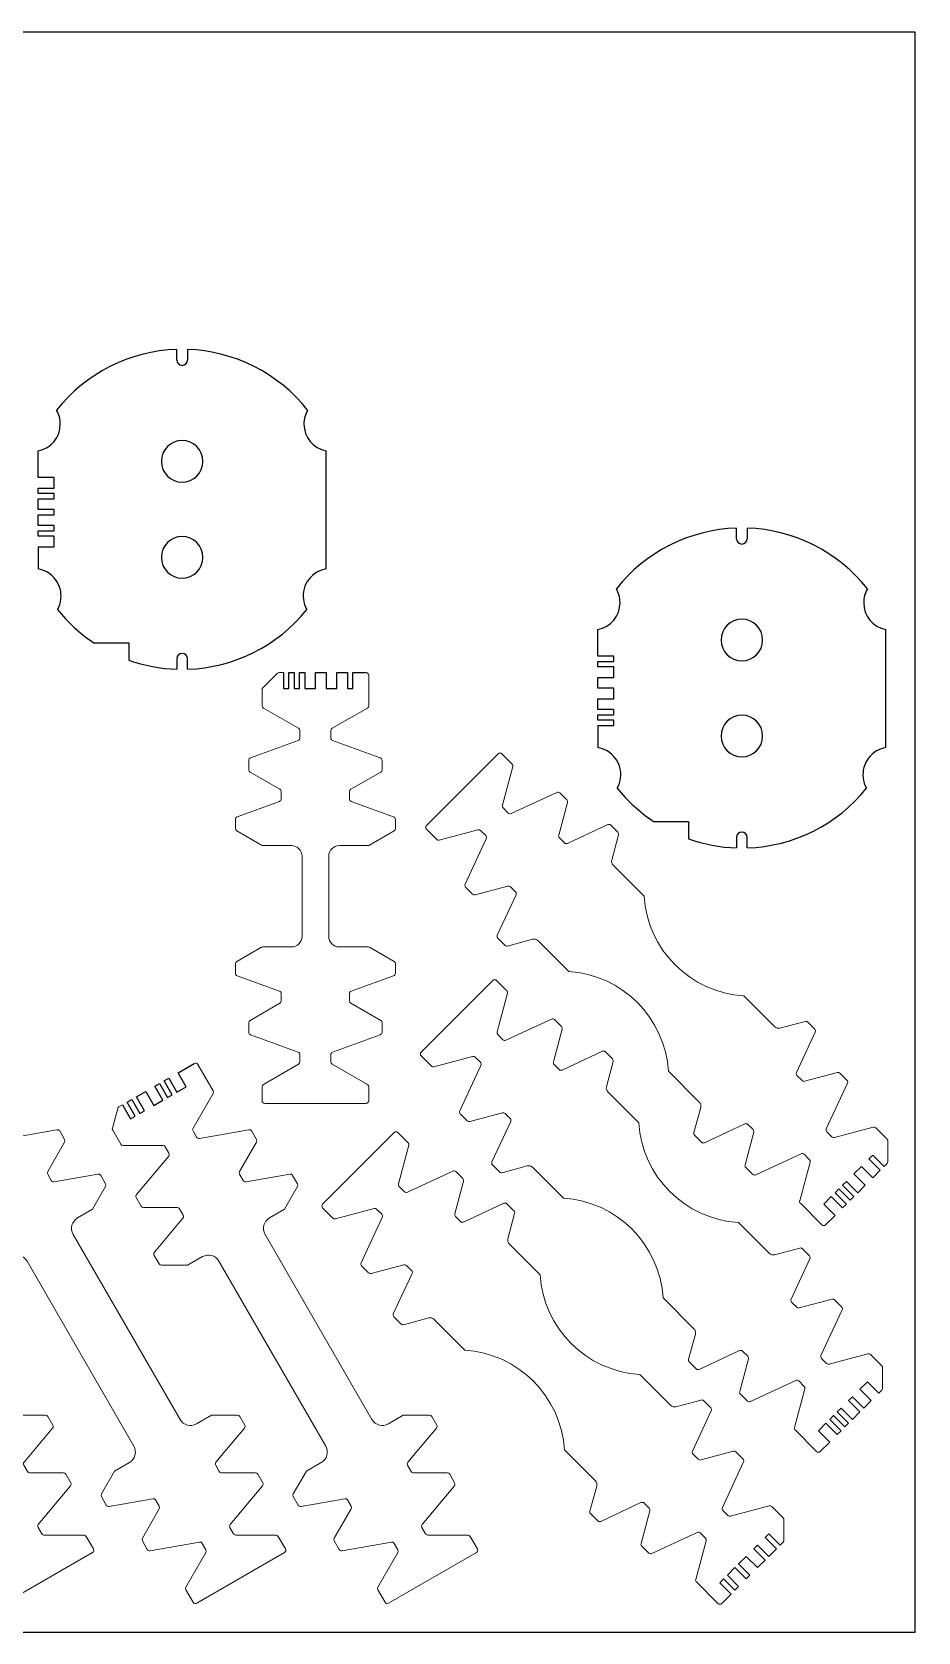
# Model space of a CAD drawing. Header units: millimetres. Extents: x 0 to 301, y 0 to 300.
# Drawn here: x 134.3 to 300.5, y 0 to 300 of the extents above; entities that cross this region are included whole.
import ezdxf

# ---------------------------------------------------------------- set-up
doc = ezdxf.new("R2010")
doc.units = ezdxf.units.MM
for name, color, linetype in [('Q3_NORMAL', 3, 'Continuous'), ('Q4_MEDIUM', 4, 'Continuous'), ('Q5_HIGH', 5, 'Continuous'), ('SHEET', 7, 'Continuous')]:
    doc.layers.add(name, color=color, linetype=linetype)

# ---------------------------------------------------------------- blocks, each defined once
blk = doc.blocks.new('CTLG_UTUT__030deg__i2')
at = {"layer": 'Q3_NORMAL', "color": 3, "lineweight": 13}
for p, q in [((-9.85, 50.09), (-7.15, 52.8)), ((-6.79, 52.94), (-6, 52.94))]:
    blk.add_line(p, q, dxfattribs=at)
at = {"layer": 'Q3_NORMAL', "color": 3}
blk.add_line((6, 52.94), (9.5, 52.94), dxfattribs=at)
at = {"layer": 'Q3_NORMAL', "color": 3, "linetype": 'Continuous', "lineweight": 13}
for p, q in [((10, 52.44), (10, 46.73)), ((-10, 49.74), (-10, 46.73)), ((-3, 42.11), (-3, 40.75)), ((3, 42.11), (3, 40.75)), ((-3.33, 40.28), (-12.17, 37.06)), ((3.33, 40.28), (12.17, 37.06)), ((-12.5, 36.59), (-12.5, 34.73)), ((12.5, 36.59), (12.5, 34.73)), ((-6.5, 30.69), (-6.5, 29.33)), ((6.5, 30.69), (6.5, 29.33)), ((-6.83, 28.86), (-14.67, 26.01)), ((6.83, 28.86), (14.67, 26.01)), ((-15, 25.54), (-15, 23.68)), ((15, 25.54), (15, 23.68)), ((-15, -28.54), (-15, -26.68)), ((15, -28.54), (15, -26.68)), ((-6.83, -31.86), (-14.67, -29.01)), ((6.83, -31.86), (14.67, -29.01)), ((-6.5, -33.69), (-6.5, -32.33)), ((6.5, -33.69), (6.5, -32.33)), ((-12.5, -39.59), (-12.5, -37.73)), ((12.5, -39.59), (12.5, -37.73)), ((-3.33, -43.28), (-12.17, -40.06)), ((3.33, -43.28), (12.17, -40.06)), ((-3, -45.11), (-3, -43.75)), ((3, -45.11), (3, -43.75)), ((-10, -52.44), (-10, -49.73)), ((10, -52.44), (10, -49.73)), ((9.5, -52.94), (-9.5, -52.94))]:
    blk.add_line(p, q, dxfattribs=at)
at = {"layer": 'Q3_NORMAL', "color": 3, "lineweight": 13}
for centre, start, end in [((-6.79, 52.44), 90, 135), ((9.5, 52.44), 0, 90), ((-9.5, 49.74), 135, 180)]:
    blk.add_arc(centre, 0.5, start, end, dxfattribs=at)
at = {"layer": 'Q3_NORMAL', "color": 3, "linetype": 'Continuous', "lineweight": 13}
for centre, start, end in [((-9.5, 46.73), 180, -120), ((9.5, 46.73), -60, 0), ((-3.5, 42.11), 0, 60), ((3.5, 42.11), 120, 180), ((-3.5, 40.75), -70, 0), ((3.5, 40.75), 180, -110), ((-12, 36.59), 110, 180), ((12, 36.59), 0, 70), ((-12, 34.73), 180, -120), ((12, 34.73), -60, 0), ((-7, 30.69), 0, 60), ((7, 30.69), 120, 180), ((-7, 29.33), -70, 0), ((7, 29.33), 180, -110), ((-14.5, 25.54), 110, 180), ((14.5, 25.54), 0, 70), ((-14.5, 23.68), 180, -120), ((14.5, 23.68), -60, 0), ((-14.5, -26.68), 120, 180), ((14.5, -26.68), 0, 60), ((-14.5, -28.54), 180, -110), ((14.5, -28.54), -70, 0), ((-7, -32.33), 0, 70), ((7, -32.33), 110, 180), ((-7, -33.69), -60, 0), ((7, -33.69), 180, -120), ((-12, -37.73), 120, 180), ((12, -37.73), 0, 60), ((-12, -39.59), 180, -110), ((12, -39.59), -70, 0), ((-3.5, -43.75), 0, 70), ((3.5, -43.75), 110, 180), ((-3.5, -45.11), -60, 0), ((3.5, -45.11), 180, -120), ((-9.5, -49.73), 120, 180), ((9.5, -49.73), 0, 60), ((-9.5, -52.44), 180, -90), ((9.5, -52.44), -90, 0)]:
    blk.add_arc(centre, 0.5, start, end, dxfattribs=at)
at = {"layer": 'Q4_MEDIUM', "color": 4, "linetype": 'Continuous', "lineweight": 13}
for p, q in [((-9.75, 46.3), (-3.25, 42.55)), ((9.75, 46.3), (3.25, 42.55)), ((-12.25, 34.3), (-6.75, 31.13)), ((12.25, 34.3), (6.75, 31.13)), ((-14.75, 23.24), (-10.5, 20.79)), ((14.75, 23.24), (10.5, 20.79)), ((-10.5, 20.79), (-7.25, 20.79)), ((10.5, 20.79), (7.25, 20.79)), ((-14.75, -26.24), (-10.5, -23.79)), ((-10.5, -23.79), (-7.26, -23.79)), ((10.5, -23.79), (7.26, -23.79)), ((14.75, -26.24), (10.5, -23.79)), ((-12.25, -37.3), (-6.75, -34.12)), ((12.25, -37.3), (6.75, -34.12)), ((-9.75, -49.3), (-3.25, -45.55)), ((9.75, -49.3), (3.25, -45.55))]:
    blk.add_line(p, q, dxfattribs=at)
at = {"layer": 'Q5_HIGH', "color": 5}
for p, q in [((-6, 52.94), (-6, 49.94)), ((-5, 49.94), (-5, 52.94)), ((-5, 52.94), (-4, 52.94)), ((-4, 52.94), (-4, 49.94)), ((-2, 49.94), (-2, 52.94)), ((-2, 52.94), (0, 52.94)), ((0, 52.94), (0, 49.94)), ((1, 49.94), (1, 52.94)), ((1, 52.94), (2, 52.94)), ((2, 52.94), (2, 49.94)), ((3, 49.94), (3, 52.94)), ((3, 52.94), (4, 52.94)), ((4, 52.94), (4, 49.94)), ((6, 49.94), (6, 52.94)), ((-6, 49.94), (-5, 49.94)), ((-4, 49.94), (-2, 49.94)), ((0, 49.94), (1, 49.94)), ((2, 49.94), (3, 49.94)), ((4, 49.94), (6, 49.94))]:
    blk.add_line(p, q, dxfattribs=at)
at = {"layer": 'Q5_HIGH', "color": 5, "linetype": 'Continuous', "lineweight": 13}
for p, q in [((-5, 18.54), (-5.01, -21.54)), ((5, 18.54), (5.01, -21.54))]:
    blk.add_line(p, q, dxfattribs=at)
for centre, start, end in [((-7.25, 18.54), -0.0135, 90), ((7.25, 18.54), 90, -179.9865), ((-7.26, -21.54), -90, -0.0135), ((7.26, -21.54), -179.9865, -90)]:
    blk.add_arc(centre, 2.25, start, end, dxfattribs=at)
blk = doc.blocks.new('CTLG_UTUT__030deg__i3')
at = {"layer": 'Q3_NORMAL', "color": 3, "lineweight": 13}
for p, q in [((-9.85, 50.09), (-7.15, 52.8)), ((-6.79, 52.94), (-6, 52.94))]:
    blk.add_line(p, q, dxfattribs=at)
at = {"layer": 'Q3_NORMAL', "color": 3}
blk.add_line((6, 52.94), (9.5, 52.94), dxfattribs=at)
at = {"layer": 'Q3_NORMAL', "color": 3, "linetype": 'Continuous', "lineweight": 13}
for p, q in [((10, 52.44), (10, 46.73)), ((-10, 49.74), (-10, 46.73)), ((-3, 42.11), (-3, 40.75)), ((3, 42.11), (3, 40.75)), ((-3.33, 40.28), (-12.17, 37.06)), ((3.33, 40.28), (12.17, 37.06)), ((-12.5, 36.59), (-12.5, 34.73)), ((12.5, 36.59), (12.5, 34.73)), ((-6.5, 30.69), (-6.5, 29.33)), ((6.5, 30.69), (6.5, 29.33)), ((-6.83, 28.86), (-14.67, 26.01)), ((6.83, 28.86), (14.67, 26.01)), ((-15, 25.54), (-15, 23.68)), ((15, 25.54), (15, 23.68)), ((-15, -28.54), (-15, -26.68)), ((15, -28.54), (15, -26.68)), ((-6.83, -31.86), (-14.67, -29.01)), ((6.83, -31.86), (14.67, -29.01)), ((-6.5, -33.69), (-6.5, -32.33)), ((6.5, -33.69), (6.5, -32.33)), ((-12.5, -39.59), (-12.5, -37.73)), ((12.5, -39.59), (12.5, -37.73)), ((-3.33, -43.28), (-12.17, -40.06)), ((3.33, -43.28), (12.17, -40.06)), ((-3, -45.11), (-3, -43.75)), ((3, -45.11), (3, -43.75)), ((-10, -52.44), (-10, -49.73)), ((10, -52.44), (10, -49.73)), ((9.5, -52.94), (-9.5, -52.94))]:
    blk.add_line(p, q, dxfattribs=at)
at = {"layer": 'Q3_NORMAL', "color": 3, "lineweight": 13}
for centre, start, end in [((-6.79, 52.44), 90, 135), ((9.5, 52.44), 0, 90), ((-9.5, 49.74), 135, 180)]:
    blk.add_arc(centre, 0.5, start, end, dxfattribs=at)
at = {"layer": 'Q3_NORMAL', "color": 3, "linetype": 'Continuous', "lineweight": 13}
for centre, start, end in [((-9.5, 46.73), 180, -120), ((9.5, 46.73), -60, 0), ((-3.5, 42.11), 0, 60), ((3.5, 42.11), 120, 180), ((-3.5, 40.75), -70, 0), ((3.5, 40.75), 180, -110), ((-12, 36.59), 110, 180), ((12, 36.59), 0, 70), ((-12, 34.73), 180, -120), ((12, 34.73), -60, 0), ((-7, 30.69), 0, 60), ((7, 30.69), 120, 180), ((-7, 29.33), -70, 0), ((7, 29.33), 180, -110), ((-14.5, 25.54), 110, 180), ((14.5, 25.54), 0, 70), ((-14.5, 23.68), 180, -120), ((14.5, 23.68), -60, 0), ((-14.5, -26.68), 120, 180), ((14.5, -26.68), 0, 60), ((-14.5, -28.54), 180, -110), ((14.5, -28.54), -70, 0), ((-7, -32.33), 0, 70), ((7, -32.33), 110, 180), ((-7, -33.69), -60, 0), ((7, -33.69), 180, -120), ((-12, -37.73), 120, 180), ((12, -37.73), 0, 60), ((-12, -39.59), 180, -110), ((12, -39.59), -70, 0), ((-3.5, -43.75), 0, 70), ((3.5, -43.75), 110, 180), ((-3.5, -45.11), -60, 0), ((3.5, -45.11), 180, -120), ((-9.5, -49.73), 120, 180), ((9.5, -49.73), 0, 60), ((-9.5, -52.44), 180, -90), ((9.5, -52.44), -90, 0)]:
    blk.add_arc(centre, 0.5, start, end, dxfattribs=at)
at = {"layer": 'Q4_MEDIUM', "color": 4, "linetype": 'Continuous', "lineweight": 13}
for p, q in [((-9.75, 46.3), (-3.25, 42.55)), ((9.75, 46.3), (3.25, 42.55)), ((-12.25, 34.3), (-6.75, 31.13)), ((12.25, 34.3), (6.75, 31.13)), ((-14.75, 23.24), (-10.5, 20.79)), ((14.75, 23.24), (10.5, 20.79)), ((-10.5, 20.79), (-7.25, 20.79)), ((10.5, 20.79), (7.25, 20.79)), ((-14.75, -26.24), (-10.5, -23.79)), ((-10.5, -23.79), (-7.26, -23.79)), ((10.5, -23.79), (7.26, -23.79)), ((14.75, -26.24), (10.5, -23.79)), ((-12.25, -37.3), (-6.75, -34.12)), ((12.25, -37.3), (6.75, -34.12)), ((-9.75, -49.3), (-3.25, -45.55)), ((9.75, -49.3), (3.25, -45.55))]:
    blk.add_line(p, q, dxfattribs=at)
at = {"layer": 'Q5_HIGH', "color": 5}
for p, q in [((-6, 52.94), (-6, 49.94)), ((-4, 49.94), (-4, 52.94)), ((-4, 52.94), (-3, 52.94)), ((-3, 52.94), (-3, 49.94)), ((-1, 49.94), (-1, 52.94)), ((-1, 52.94), (1, 52.94)), ((1, 52.94), (1, 49.94)), ((2, 49.94), (2, 52.94)), ((2, 52.94), (3, 52.94)), ((3, 52.94), (3, 49.94)), ((4, 49.94), (4, 52.94)), ((4, 52.94), (5, 52.94)), ((5, 52.94), (5, 49.94)), ((6, 49.94), (6, 52.94)), ((-6, 49.94), (-4, 49.94)), ((-3, 49.94), (-1, 49.94)), ((1, 49.94), (2, 49.94)), ((3, 49.94), (4, 49.94)), ((5, 49.94), (6, 49.94))]:
    blk.add_line(p, q, dxfattribs=at)
at = {"layer": 'Q5_HIGH', "color": 5, "linetype": 'Continuous', "lineweight": 13}
for p, q in [((-5, 18.54), (-5.01, -21.54)), ((5, 18.54), (5.01, -21.54))]:
    blk.add_line(p, q, dxfattribs=at)
for centre, start, end in [((-7.25, 18.54), -0.0135, 90), ((7.25, 18.54), 90, -179.9865), ((-7.26, -21.54), -90, -0.0135), ((7.26, -21.54), -179.9865, -90)]:
    blk.add_arc(centre, 2.25, start, end, dxfattribs=at)
blk = doc.blocks.new('CTLG_UTUT__030deg__i4')
at = {"layer": 'Q3_NORMAL', "color": 3, "lineweight": 13}
for p, q in [((-9.85, 50.09), (-7.15, 52.8)), ((-6.79, 52.94), (-6, 52.94))]:
    blk.add_line(p, q, dxfattribs=at)
at = {"layer": 'Q3_NORMAL', "color": 3}
blk.add_line((6, 52.94), (9.5, 52.94), dxfattribs=at)
at = {"layer": 'Q3_NORMAL', "color": 3, "linetype": 'Continuous', "lineweight": 13}
for p, q in [((10, 52.44), (10, 46.73)), ((-10, 49.74), (-10, 46.73)), ((-3, 42.11), (-3, 40.75)), ((3, 42.11), (3, 40.75)), ((-3.33, 40.28), (-12.17, 37.06)), ((3.33, 40.28), (12.17, 37.06)), ((-12.5, 36.59), (-12.5, 34.73)), ((12.5, 36.59), (12.5, 34.73)), ((-6.5, 30.69), (-6.5, 29.33)), ((6.5, 30.69), (6.5, 29.33)), ((-6.83, 28.86), (-14.67, 26.01)), ((6.83, 28.86), (14.67, 26.01)), ((-15, 25.54), (-15, 23.68)), ((15, 25.54), (15, 23.68)), ((-15, -28.54), (-15, -26.68)), ((15, -28.54), (15, -26.68)), ((-6.83, -31.86), (-14.67, -29.01)), ((6.83, -31.86), (14.67, -29.01)), ((-6.5, -33.69), (-6.5, -32.33)), ((6.5, -33.69), (6.5, -32.33)), ((-12.5, -39.59), (-12.5, -37.73)), ((12.5, -39.59), (12.5, -37.73)), ((-3.33, -43.28), (-12.17, -40.06)), ((3.33, -43.28), (12.17, -40.06)), ((-3, -45.11), (-3, -43.75)), ((3, -45.11), (3, -43.75)), ((-10, -52.44), (-10, -49.73)), ((10, -52.44), (10, -49.73)), ((9.5, -52.94), (-9.5, -52.94))]:
    blk.add_line(p, q, dxfattribs=at)
at = {"layer": 'Q3_NORMAL', "color": 3, "lineweight": 13}
for centre, start, end in [((-6.79, 52.44), 90, 135), ((9.5, 52.44), 0, 90), ((-9.5, 49.74), 135, 180)]:
    blk.add_arc(centre, 0.5, start, end, dxfattribs=at)
at = {"layer": 'Q3_NORMAL', "color": 3, "linetype": 'Continuous', "lineweight": 13}
for centre, start, end in [((-9.5, 46.73), 180, -120), ((9.5, 46.73), -60, 0), ((-3.5, 42.11), 0, 60), ((3.5, 42.11), 120, 180), ((-3.5, 40.75), -70, 0), ((3.5, 40.75), 180, -110), ((-12, 36.59), 110, 180), ((12, 36.59), 0, 70), ((-12, 34.73), 180, -120), ((12, 34.73), -60, 0), ((-7, 30.69), 0, 60), ((7, 30.69), 120, 180), ((-7, 29.33), -70, 0), ((7, 29.33), 180, -110), ((-14.5, 25.54), 110, 180), ((14.5, 25.54), 0, 70), ((-14.5, 23.68), 180, -120), ((14.5, 23.68), -60, 0), ((-14.5, -26.68), 120, 180), ((14.5, -26.68), 0, 60), ((-14.5, -28.54), 180, -110), ((14.5, -28.54), -70, 0), ((-7, -32.33), 0, 70), ((7, -32.33), 110, 180), ((-7, -33.69), -60, 0), ((7, -33.69), 180, -120), ((-12, -37.73), 120, 180), ((12, -37.73), 0, 60), ((-12, -39.59), 180, -110), ((12, -39.59), -70, 0), ((-3.5, -43.75), 0, 70), ((3.5, -43.75), 110, 180), ((-3.5, -45.11), -60, 0), ((3.5, -45.11), 180, -120), ((-9.5, -49.73), 120, 180), ((9.5, -49.73), 0, 60), ((-9.5, -52.44), 180, -90), ((9.5, -52.44), -90, 0)]:
    blk.add_arc(centre, 0.5, start, end, dxfattribs=at)
at = {"layer": 'Q4_MEDIUM', "color": 4, "linetype": 'Continuous', "lineweight": 13}
for p, q in [((-9.75, 46.3), (-3.25, 42.55)), ((9.75, 46.3), (3.25, 42.55)), ((-12.25, 34.3), (-6.75, 31.13)), ((12.25, 34.3), (6.75, 31.13)), ((-14.75, 23.24), (-10.5, 20.79)), ((14.75, 23.24), (10.5, 20.79)), ((-10.5, 20.79), (-7.25, 20.79)), ((10.5, 20.79), (7.25, 20.79)), ((-14.75, -26.24), (-10.5, -23.79)), ((-10.5, -23.79), (-7.26, -23.79)), ((10.5, -23.79), (7.26, -23.79)), ((14.75, -26.24), (10.5, -23.79)), ((-12.25, -37.3), (-6.75, -34.12)), ((12.25, -37.3), (6.75, -34.12)), ((-9.75, -49.3), (-3.25, -45.55)), ((9.75, -49.3), (3.25, -45.55))]:
    blk.add_line(p, q, dxfattribs=at)
at = {"layer": 'Q5_HIGH', "color": 5}
for p, q in [((-6, 52.94), (-6, 49.94)), ((-5, 49.94), (-5, 52.94)), ((-5, 52.94), (-4, 52.94)), ((-4, 52.94), (-4, 49.94)), ((-3, 49.94), (-3, 52.94)), ((-3, 52.94), (-1, 52.94)), ((-1, 52.94), (-1, 49.94)), ((1, 49.94), (1, 52.94)), ((1, 52.94), (2, 52.94)), ((2, 52.94), (2, 49.94)), ((3, 49.94), (3, 52.94)), ((3, 52.94), (4, 52.94)), ((4, 52.94), (4, 49.94)), ((6, 49.94), (6, 52.94)), ((-6, 49.94), (-5, 49.94)), ((-4, 49.94), (-3, 49.94)), ((-1, 49.94), (1, 49.94)), ((2, 49.94), (3, 49.94)), ((4, 49.94), (6, 49.94))]:
    blk.add_line(p, q, dxfattribs=at)
at = {"layer": 'Q5_HIGH', "color": 5, "linetype": 'Continuous', "lineweight": 13}
for p, q in [((-5, 18.54), (-5.01, -21.54)), ((5, 18.54), (5.01, -21.54))]:
    blk.add_line(p, q, dxfattribs=at)
for centre, start, end in [((-7.25, 18.54), -0.0135, 90), ((7.25, 18.54), 90, -179.9865), ((-7.26, -21.54), -90, -0.0135), ((7.26, -21.54), -179.9865, -90)]:
    blk.add_arc(centre, 2.25, start, end, dxfattribs=at)
blk = doc.blocks.new('CTLG_NT20__045deg__i0')
at = {"layer": 'Q3_NORMAL', "color": 3, "lineweight": 13}
for p, q in [((-9.85, 50.09), (-7.15, 52.8)), ((-6.79, 52.94), (-6, 52.94))]:
    blk.add_line(p, q, dxfattribs=at)
at = {"layer": 'Q3_NORMAL', "color": 3}
blk.add_line((7, 52.94), (9.5, 52.94), dxfattribs=at)
at = {"layer": 'Q3_NORMAL', "color": 3, "linetype": 'Continuous', "lineweight": 13}
for p, q in [((10, 52.44), (10, 46.73)), ((-10, 49.74), (-10, 46.73)), ((-3, 42.11), (-3, 40.75)), ((3, 42.11), (3, 40.75)), ((-3.33, 40.28), (-12.17, 37.06)), ((3.33, 40.28), (12.17, 37.06)), ((-12.5, 36.59), (-12.5, 34.73)), ((12.5, 36.59), (12.5, 34.73)), ((-6.5, 30.69), (-6.5, 29.33)), ((6.5, 30.69), (6.5, 29.33)), ((-6.83, 28.86), (-14.67, 26.01)), ((6.83, 28.86), (14.67, 26.01)), ((-15, 25.54), (-15, 23.68)), ((15, 25.54), (15, 23.68)), ((-15, -28.54), (-15, -26.68)), ((15, -28.54), (15, -26.68)), ((-6.83, -31.86), (-14.67, -29.01)), ((6.83, -31.86), (14.67, -29.01)), ((-6.5, -33.69), (-6.5, -32.33)), ((6.5, -33.69), (6.5, -32.33)), ((-12.5, -39.59), (-12.5, -37.73)), ((12.5, -39.59), (12.5, -37.73)), ((-3.33, -43.28), (-12.17, -40.06)), ((3.33, -43.28), (12.17, -40.06)), ((-3, -45.11), (-3, -43.75)), ((3, -45.11), (3, -43.75)), ((-10, -52.44), (-10, -49.73)), ((10, -52.44), (10, -49.73)), ((9.5, -52.94), (-9.5, -52.94))]:
    blk.add_line(p, q, dxfattribs=at)
at = {"layer": 'Q3_NORMAL', "color": 3, "lineweight": 13}
for centre, start, end in [((-6.79, 52.44), 90, 135), ((9.5, 52.44), 0, 90), ((-9.5, 49.74), 135, 180)]:
    blk.add_arc(centre, 0.5, start, end, dxfattribs=at)
at = {"layer": 'Q3_NORMAL', "color": 3, "linetype": 'Continuous', "lineweight": 13}
for centre, start, end in [((-9.5, 46.73), 180, -120), ((9.5, 46.73), -60, 0), ((-3.5, 42.11), 0, 60), ((3.5, 42.11), 120, 180), ((-3.5, 40.75), -70, 0), ((3.5, 40.75), 180, -110), ((-12, 36.59), 110, 180), ((12, 36.59), 0, 70), ((-12, 34.73), 180, -120), ((12, 34.73), -60, 0), ((-7, 30.69), 0, 60), ((7, 30.69), 120, 180), ((-7, 29.33), -70, 0), ((7, 29.33), 180, -110), ((-14.5, 25.54), 110, 180), ((14.5, 25.54), 0, 70), ((-14.5, 23.68), 180, -120), ((14.5, 23.68), -60, 0), ((-14.5, -26.68), 120, 180), ((14.5, -26.68), 0, 60), ((-14.5, -28.54), 180, -110), ((14.5, -28.54), -70, 0), ((-7, -32.33), 0, 70), ((7, -32.33), 110, 180), ((-7, -33.69), -60, 0), ((7, -33.69), 180, -120), ((-12, -37.73), 120, 180), ((12, -37.73), 0, 60), ((-12, -39.59), 180, -110), ((12, -39.59), -70, 0), ((-3.5, -43.75), 0, 70), ((3.5, -43.75), 110, 180), ((-3.5, -45.11), -60, 0), ((3.5, -45.11), 180, -120), ((-9.5, -49.73), 120, 180), ((9.5, -49.73), 0, 60), ((-9.5, -52.44), 180, -90), ((9.5, -52.44), -90, 0)]:
    blk.add_arc(centre, 0.5, start, end, dxfattribs=at)
at = {"layer": 'Q4_MEDIUM', "color": 4, "linetype": 'Continuous', "lineweight": 13}
for p, q in [((-9.75, 46.3), (-3.25, 42.55)), ((9.75, 46.3), (3.25, 42.55)), ((-12.25, 34.3), (-6.75, 31.12)), ((12.25, 34.3), (6.75, 31.12)), ((-14.75, 23.24), (-10.5, 20.79)), ((14.75, 23.24), (10.5, 20.79)), ((-10, 19.92), (-10, 11.73)), ((10, 19.92), (10, 11.73)), ((-10, -22.92), (-10, -14.73)), ((10, -22.92), (10, -14.73)), ((-14.75, -26.24), (-10.5, -23.79)), ((14.75, -26.24), (10.5, -23.79)), ((-12.25, -37.3), (-6.75, -34.12)), ((12.25, -37.3), (6.75, -34.12)), ((-9.75, -49.3), (-3.25, -45.55)), ((9.75, -49.3), (3.25, -45.55))]:
    blk.add_line(p, q, dxfattribs=at)
for centre, start, end in [((-11, 19.92), 0, 60), ((11, 19.92), 120, 180), ((-11, -22.92), -60, 0), ((11, -22.92), 180, -120)]:
    blk.add_arc(centre, 1, start, end, dxfattribs=at)
at = {"layer": 'Q5_HIGH', "color": 5}
for p, q in [((-6, 52.94), (-6, 49.94)), ((-5, 49.94), (-5, 52.94)), ((-5, 52.94), (-3, 52.94)), ((-3, 52.94), (-3, 49.94)), ((-2, 49.94), (-2, 52.94)), ((-2, 52.94), (0, 52.94)), ((0, 52.94), (0, 49.94)), ((2, 49.94), (2, 52.94)), ((2, 52.94), (3, 52.94)), ((3, 52.94), (3, 49.94)), ((5, 49.94), (5, 52.94)), ((5, 52.94), (6, 52.94)), ((6, 52.94), (6, 49.94)), ((7, 49.94), (7, 52.94)), ((-6, 49.94), (-5, 49.94)), ((-3, 49.94), (-2, 49.94)), ((0, 49.94), (2, 49.94)), ((3, 49.94), (5, 49.94)), ((6, 49.94), (7, 49.94))]:
    blk.add_line(p, q, dxfattribs=at)
at = {"layer": 'Q5_HIGH', "color": 5, "linetype": 'Continuous', "lineweight": 13}
for centre, start, end in [((-25, -1.5), -41.4096, 41.4096), ((25, -1.5), 138.5904, -138.5904)]:
    blk.add_arc(centre, 20, start, end, dxfattribs=at)
blk = doc.blocks.new('CTLG_NT20__045deg__i1')
at = {"layer": 'Q3_NORMAL', "color": 3, "lineweight": 13}
for p, q in [((-9.85, 50.09), (-7.15, 52.8)), ((-6.79, 52.94), (-6, 52.94))]:
    blk.add_line(p, q, dxfattribs=at)
at = {"layer": 'Q3_NORMAL', "color": 3}
blk.add_line((7, 52.94), (9.5, 52.94), dxfattribs=at)
at = {"layer": 'Q3_NORMAL', "color": 3, "linetype": 'Continuous', "lineweight": 13}
for p, q in [((10, 52.44), (10, 46.73)), ((-10, 49.74), (-10, 46.73)), ((-3, 42.11), (-3, 40.75)), ((3, 42.11), (3, 40.75)), ((-3.33, 40.28), (-12.17, 37.06)), ((3.33, 40.28), (12.17, 37.06)), ((-12.5, 36.59), (-12.5, 34.73)), ((12.5, 36.59), (12.5, 34.73)), ((-6.5, 30.69), (-6.5, 29.33)), ((6.5, 30.69), (6.5, 29.33)), ((-6.83, 28.86), (-14.67, 26.01)), ((6.83, 28.86), (14.67, 26.01)), ((-15, 25.54), (-15, 23.68)), ((15, 25.54), (15, 23.68)), ((-15, -28.54), (-15, -26.68)), ((15, -28.54), (15, -26.68)), ((-6.83, -31.86), (-14.67, -29.01)), ((6.83, -31.86), (14.67, -29.01)), ((-6.5, -33.69), (-6.5, -32.33)), ((6.5, -33.69), (6.5, -32.33)), ((-12.5, -39.59), (-12.5, -37.73)), ((12.5, -39.59), (12.5, -37.73)), ((-3.33, -43.28), (-12.17, -40.06)), ((3.33, -43.28), (12.17, -40.06)), ((-3, -45.11), (-3, -43.75)), ((3, -45.11), (3, -43.75)), ((-10, -52.44), (-10, -49.73)), ((10, -52.44), (10, -49.73)), ((9.5, -52.94), (-9.5, -52.94))]:
    blk.add_line(p, q, dxfattribs=at)
at = {"layer": 'Q3_NORMAL', "color": 3, "lineweight": 13}
for centre, start, end in [((-6.79, 52.44), 90, 135), ((9.5, 52.44), 0, 90), ((-9.5, 49.74), 135, 180)]:
    blk.add_arc(centre, 0.5, start, end, dxfattribs=at)
at = {"layer": 'Q3_NORMAL', "color": 3, "linetype": 'Continuous', "lineweight": 13}
for centre, start, end in [((-9.5, 46.73), 180, -120), ((9.5, 46.73), -60, 0), ((-3.5, 42.11), 0, 60), ((3.5, 42.11), 120, 180), ((-3.5, 40.75), -70, 0), ((3.5, 40.75), 180, -110), ((-12, 36.59), 110, 180), ((12, 36.59), 0, 70), ((-12, 34.73), 180, -120), ((12, 34.73), -60, 0), ((-7, 30.69), 0, 60), ((7, 30.69), 120, 180), ((-7, 29.33), -70, 0), ((7, 29.33), 180, -110), ((-14.5, 25.54), 110, 180), ((14.5, 25.54), 0, 70), ((-14.5, 23.68), 180, -120), ((14.5, 23.68), -60, 0), ((-14.5, -26.68), 120, 180), ((14.5, -26.68), 0, 60), ((-14.5, -28.54), 180, -110), ((14.5, -28.54), -70, 0), ((-7, -32.33), 0, 70), ((7, -32.33), 110, 180), ((-7, -33.69), -60, 0), ((7, -33.69), 180, -120), ((-12, -37.73), 120, 180), ((12, -37.73), 0, 60), ((-12, -39.59), 180, -110), ((12, -39.59), -70, 0), ((-3.5, -43.75), 0, 70), ((3.5, -43.75), 110, 180), ((-3.5, -45.11), -60, 0), ((3.5, -45.11), 180, -120), ((-9.5, -49.73), 120, 180), ((9.5, -49.73), 0, 60), ((-9.5, -52.44), 180, -90), ((9.5, -52.44), -90, 0)]:
    blk.add_arc(centre, 0.5, start, end, dxfattribs=at)
at = {"layer": 'Q4_MEDIUM', "color": 4, "linetype": 'Continuous', "lineweight": 13}
for p, q in [((-9.75, 46.3), (-3.25, 42.55)), ((9.75, 46.3), (3.25, 42.55)), ((-12.25, 34.3), (-6.75, 31.12)), ((12.25, 34.3), (6.75, 31.12)), ((-14.75, 23.24), (-10.5, 20.79)), ((14.75, 23.24), (10.5, 20.79)), ((-10, 19.92), (-10, 11.73)), ((10, 19.92), (10, 11.73)), ((-10, -22.92), (-10, -14.73)), ((10, -22.92), (10, -14.73)), ((-14.75, -26.24), (-10.5, -23.79)), ((14.75, -26.24), (10.5, -23.79)), ((-12.25, -37.3), (-6.75, -34.12)), ((12.25, -37.3), (6.75, -34.12)), ((-9.75, -49.3), (-3.25, -45.55)), ((9.75, -49.3), (3.25, -45.55))]:
    blk.add_line(p, q, dxfattribs=at)
for centre, start, end in [((-11, 19.92), 0, 60), ((11, 19.92), 120, 180), ((-11, -22.92), -60, 0), ((11, -22.92), 180, -120)]:
    blk.add_arc(centre, 1, start, end, dxfattribs=at)
at = {"layer": 'Q5_HIGH', "color": 5}
for p, q in [((-6, 52.94), (-6, 49.94)), ((-4, 49.94), (-4, 52.94)), ((-4, 52.94), (-2, 52.94)), ((-2, 52.94), (-2, 49.94)), ((-1, 49.94), (-1, 52.94)), ((-1, 52.94), (1, 52.94)), ((1, 52.94), (1, 49.94)), ((2, 49.94), (2, 52.94)), ((2, 52.94), (3, 52.94)), ((3, 52.94), (3, 49.94)), ((4, 49.94), (4, 52.94)), ((4, 52.94), (5, 52.94)), ((5, 52.94), (5, 49.94)), ((7, 49.94), (7, 52.94)), ((-6, 49.94), (-4, 49.94)), ((-2, 49.94), (-1, 49.94)), ((1, 49.94), (2, 49.94)), ((3, 49.94), (4, 49.94)), ((5, 49.94), (7, 49.94))]:
    blk.add_line(p, q, dxfattribs=at)
at = {"layer": 'Q5_HIGH', "color": 5, "linetype": 'Continuous', "lineweight": 13}
for centre, start, end in [((-25, -1.5), -41.4096, 41.4096), ((25, -1.5), 138.5904, -138.5904)]:
    blk.add_arc(centre, 20, start, end, dxfattribs=at)
blk = doc.blocks.new('CTLG_NT20__045deg__i2')
at = {"layer": 'Q3_NORMAL', "color": 3, "lineweight": 13}
for p, q in [((-9.85, 50.09), (-7.15, 52.8)), ((-6.79, 52.94), (-6, 52.94))]:
    blk.add_line(p, q, dxfattribs=at)
at = {"layer": 'Q3_NORMAL', "color": 3}
blk.add_line((7, 52.94), (9.5, 52.94), dxfattribs=at)
at = {"layer": 'Q3_NORMAL', "color": 3, "linetype": 'Continuous', "lineweight": 13}
for p, q in [((10, 52.44), (10, 46.73)), ((-10, 49.74), (-10, 46.73)), ((-3, 42.11), (-3, 40.75)), ((3, 42.11), (3, 40.75)), ((-3.33, 40.28), (-12.17, 37.06)), ((3.33, 40.28), (12.17, 37.06)), ((-12.5, 36.59), (-12.5, 34.73)), ((12.5, 36.59), (12.5, 34.73)), ((-6.5, 30.69), (-6.5, 29.33)), ((6.5, 30.69), (6.5, 29.33)), ((-6.83, 28.86), (-14.67, 26.01)), ((6.83, 28.86), (14.67, 26.01)), ((-15, 25.54), (-15, 23.68)), ((15, 25.54), (15, 23.68)), ((-15, -28.54), (-15, -26.68)), ((15, -28.54), (15, -26.68)), ((-6.83, -31.86), (-14.67, -29.01)), ((6.83, -31.86), (14.67, -29.01)), ((-6.5, -33.69), (-6.5, -32.33)), ((6.5, -33.69), (6.5, -32.33)), ((-12.5, -39.59), (-12.5, -37.73)), ((12.5, -39.59), (12.5, -37.73)), ((-3.33, -43.28), (-12.17, -40.06)), ((3.33, -43.28), (12.17, -40.06)), ((-3, -45.11), (-3, -43.75)), ((3, -45.11), (3, -43.75)), ((-10, -52.44), (-10, -49.73)), ((10, -52.44), (10, -49.73)), ((9.5, -52.94), (-9.5, -52.94))]:
    blk.add_line(p, q, dxfattribs=at)
at = {"layer": 'Q3_NORMAL', "color": 3, "lineweight": 13}
for centre, start, end in [((-6.79, 52.44), 90, 135), ((9.5, 52.44), 0, 90), ((-9.5, 49.74), 135, 180)]:
    blk.add_arc(centre, 0.5, start, end, dxfattribs=at)
at = {"layer": 'Q3_NORMAL', "color": 3, "linetype": 'Continuous', "lineweight": 13}
for centre, start, end in [((-9.5, 46.73), 180, -120), ((9.5, 46.73), -60, 0), ((-3.5, 42.11), 0, 60), ((3.5, 42.11), 120, 180), ((-3.5, 40.75), -70, 0), ((3.5, 40.75), 180, -110), ((-12, 36.59), 110, 180), ((12, 36.59), 0, 70), ((-12, 34.73), 180, -120), ((12, 34.73), -60, 0), ((-7, 30.69), 0, 60), ((7, 30.69), 120, 180), ((-7, 29.33), -70, 0), ((7, 29.33), 180, -110), ((-14.5, 25.54), 110, 180), ((14.5, 25.54), 0, 70), ((-14.5, 23.68), 180, -120), ((14.5, 23.68), -60, 0), ((-14.5, -26.68), 120, 180), ((14.5, -26.68), 0, 60), ((-14.5, -28.54), 180, -110), ((14.5, -28.54), -70, 0), ((-7, -32.33), 0, 70), ((7, -32.33), 110, 180), ((-7, -33.69), -60, 0), ((7, -33.69), 180, -120), ((-12, -37.73), 120, 180), ((12, -37.73), 0, 60), ((-12, -39.59), 180, -110), ((12, -39.59), -70, 0), ((-3.5, -43.75), 0, 70), ((3.5, -43.75), 110, 180), ((-3.5, -45.11), -60, 0), ((3.5, -45.11), 180, -120), ((-9.5, -49.73), 120, 180), ((9.5, -49.73), 0, 60), ((-9.5, -52.44), 180, -90), ((9.5, -52.44), -90, 0)]:
    blk.add_arc(centre, 0.5, start, end, dxfattribs=at)
at = {"layer": 'Q4_MEDIUM', "color": 4, "linetype": 'Continuous', "lineweight": 13}
for p, q in [((-9.75, 46.3), (-3.25, 42.55)), ((9.75, 46.3), (3.25, 42.55)), ((-12.25, 34.3), (-6.75, 31.12)), ((12.25, 34.3), (6.75, 31.12)), ((-14.75, 23.24), (-10.5, 20.79)), ((14.75, 23.24), (10.5, 20.79)), ((-10, 19.92), (-10, 11.73)), ((10, 19.92), (10, 11.73)), ((-10, -22.92), (-10, -14.73)), ((10, -22.92), (10, -14.73)), ((-14.75, -26.24), (-10.5, -23.79)), ((14.75, -26.24), (10.5, -23.79)), ((-12.25, -37.3), (-6.75, -34.12)), ((12.25, -37.3), (6.75, -34.12)), ((-9.75, -49.3), (-3.25, -45.55)), ((9.75, -49.3), (3.25, -45.55))]:
    blk.add_line(p, q, dxfattribs=at)
for centre, start, end in [((-11, 19.92), 0, 60), ((11, 19.92), 120, 180), ((-11, -22.92), -60, 0), ((11, -22.92), 180, -120)]:
    blk.add_arc(centre, 1, start, end, dxfattribs=at)
at = {"layer": 'Q5_HIGH', "color": 5}
for p, q in [((-6, 52.94), (-6, 49.94)), ((-5, 49.94), (-5, 52.94)), ((-5, 52.94), (-3, 52.94)), ((-3, 52.94), (-3, 49.94)), ((-1, 49.94), (-1, 52.94)), ((-1, 52.94), (1, 52.94)), ((1, 52.94), (1, 49.94)), ((2, 49.94), (2, 52.94)), ((2, 52.94), (3, 52.94)), ((3, 52.94), (3, 49.94)), ((4, 49.94), (4, 52.94)), ((4, 52.94), (5, 52.94)), ((5, 52.94), (5, 49.94)), ((7, 49.94), (7, 52.94)), ((-6, 49.94), (-5, 49.94)), ((-3, 49.94), (-1, 49.94)), ((1, 49.94), (2, 49.94)), ((3, 49.94), (4, 49.94)), ((5, 49.94), (7, 49.94))]:
    blk.add_line(p, q, dxfattribs=at)
at = {"layer": 'Q5_HIGH', "color": 5, "linetype": 'Continuous', "lineweight": 13}
for centre, start, end in [((-25, -1.5), -41.4096, 41.4096), ((25, -1.5), 138.5904, -138.5904)]:
    blk.add_arc(centre, 20, start, end, dxfattribs=at)
blk = doc.blocks.new('CTST_UTST__000deg__i0')
at = {"layer": 'Q3_NORMAL', "color": 3, "lineweight": 13}
for p, q in [((-9.85, 37.54), (-7.15, 40.25)), ((-6.79, 40.39), (-6, 40.39))]:
    blk.add_line(p, q, dxfattribs=at)
at = {"layer": 'Q3_NORMAL', "color": 3}
blk.add_line((7, 40.39), (9.5, 40.39), dxfattribs=at)
at = {"layer": 'Q3_NORMAL', "color": 3, "linetype": 'Continuous', "lineweight": 13}
for p, q in [((10, 39.89), (10, 34.18)), ((-10, 37.19), (-10, 34.18)), ((-12.17, 24.41), (-3.23, 27.66)), ((-2.9, 28.13), (-2.9, 29.51)), ((2.9, 28.13), (2.9, 29.51)), ((12.17, 24.41), (3.23, 27.66)), ((-12.5, 23.94), (-12.5, 22.18)), ((12.5, 23.94), (12.5, 22.18)), ((-6.4, 16.71), (-6.4, 18.08)), ((6.4, 16.71), (6.4, 18.08)), ((-14.67, 13.35), (-6.73, 16.24)), ((14.67, 13.35), (6.73, 16.24)), ((-15, 12.88), (-15, 11.13)), ((15, 12.88), (15, 11.13)), ((-15, -15.98), (-15, -14.23)), ((15, -15.98), (15, -14.23)), ((-14.67, -16.45), (-6.73, -19.34)), ((14.67, -16.45), (6.73, -19.34)), ((-6.4, -19.81), (-6.4, -21.18)), ((6.4, -19.81), (6.4, -21.18)), ((-12.5, -27.04), (-12.5, -25.28)), ((12.5, -27.04), (12.5, -25.28)), ((-12.17, -27.51), (-3.23, -30.76)), ((12.17, -27.51), (3.23, -30.76)), ((-2.9, -31.23), (-2.9, -32.61)), ((2.9, -31.23), (2.9, -32.61)), ((-10, -39.89), (-10, -37.28)), ((10, -39.89), (10, -37.28)), ((-9.5, -40.39), (9.5, -40.39))]:
    blk.add_line(p, q, dxfattribs=at)
at = {"layer": 'Q3_NORMAL', "color": 3, "lineweight": 13}
for centre, start, end in [((-6.79, 39.89), 90, 135), ((9.5, 39.89), 0, 90), ((-9.5, 37.19), 135, 180)]:
    blk.add_arc(centre, 0.5, start, end, dxfattribs=at)
at = {"layer": 'Q3_NORMAL', "color": 3, "linetype": 'Continuous', "lineweight": 13}
for centre, start, end in [((-9.5, 34.18), 180, -120), ((9.5, 34.18), -60, 0), ((-3.4, 28.13), -70, 0), ((-3.4, 29.51), 0, 60), ((3.4, 29.51), 120, 180), ((3.4, 28.13), 180, -110), ((-12, 23.94), 110, 180), ((12, 23.94), 0, 70), ((-12, 22.18), 180, -120), ((12, 22.18), -60, 0), ((-6.9, 18.08), 0, 60), ((6.9, 18.08), 120, 180), ((-6.9, 16.71), -70, 0), ((6.9, 16.71), 180, -110), ((-14.5, 12.88), 110, 180), ((14.5, 12.88), 0, 70), ((-14.5, 11.13), 180, -120), ((14.5, 11.13), -60, 0), ((14.5, -14.23), 0, 60), ((-14.5, -15.98), 180, -110), ((14.5, -15.98), -70, 0), ((-6.9, -19.81), 0, 70), ((6.9, -19.81), 110, 180), ((-6.9, -21.18), -60, 0), ((6.9, -21.18), 180, -120), ((-12, -25.28), 120, 180), ((12, -25.28), 0, 60), ((-12, -27.04), 180, -110), ((12, -27.04), -70, 0), ((-3.4, -31.23), 0, 70), ((-3.4, -32.61), -60, 0), ((3.4, -31.23), 110, 180), ((3.4, -32.61), 180, -120), ((-9.5, -37.28), 120, 180), ((9.5, -37.28), 0, 60), ((-9.5, -39.89), 180, -90), ((9.5, -39.89), -90, 0)]:
    blk.add_arc(centre, 0.5, start, end, dxfattribs=at)
at = {"layer": 'Q4_MEDIUM', "color": 4, "linetype": 'Continuous', "lineweight": 13}
for p, q in [((-9.87, 7.95), (-4.5, 7.95)), ((9.87, 7.95), (4.5, 7.95)), ((-9.87, -11.05), (-4.5, -11.05)), ((9.87, -11.05), (4.5, -11.05))]:
    blk.add_line(p, q, dxfattribs=at)
for centre, start, end in [((-9.87, 8.45), -120, -90), ((9.87, 8.45), -90, -60), ((-9.87, -11.55), 90, 120), ((9.87, -11.55), 60, 90), ((-14.5, -14.23), 120, 180)]:
    blk.add_arc(centre, 0.5, start, end, dxfattribs=at)
at = {"layer": 'Q5_HIGH', "color": 5}
for p, q in [((-6, 40.39), (-6, 37.39)), ((-5, 37.39), (-5, 40.39)), ((-5, 40.39), (-4, 40.39)), ((-4, 40.39), (-4, 37.39)), ((-3, 37.39), (-3, 40.39)), ((-3, 40.39), (-2, 40.39)), ((-2, 40.39), (-2, 37.39)), ((0, 37.39), (0, 40.39)), ((0, 40.39), (2, 40.39)), ((2, 40.39), (2, 37.39)), ((4, 37.39), (4, 40.39)), ((4, 40.39), (6, 40.39)), ((6, 40.39), (6, 37.39)), ((7, 37.39), (7, 40.39)), ((-6, 37.39), (-5, 37.39)), ((-4, 37.39), (-3, 37.39)), ((-2, 37.39), (0, 37.39)), ((2, 37.39), (4, 37.39)), ((6, 37.39), (7, 37.39))]:
    blk.add_line(p, q, dxfattribs=at)
at = {"layer": 'Q5_HIGH', "color": 5, "linetype": 'Continuous', "lineweight": 13}
for p, q in [((-9.75, 33.75), (-3.15, 29.94)), ((9.75, 33.75), (3.15, 29.94)), ((-12.25, 21.75), (-6.65, 18.52)), ((12.25, 21.75), (6.65, 18.52)), ((-14.75, 10.69), (-10.12, 8.02)), ((14.75, 10.69), (10.12, 8.02)), ((-2.5, 5.95), (-2.5, -9.05)), ((2.5, 5.95), (2.5, -9.05)), ((-14.75, -13.79), (-10.12, -11.12)), ((14.75, -13.79), (10.12, -11.12)), ((-12.25, -24.85), (-6.65, -21.62)), ((12.25, -24.85), (6.65, -21.62)), ((-9.75, -36.85), (-3.15, -33.04)), ((9.75, -36.85), (3.15, -33.04))]:
    blk.add_line(p, q, dxfattribs=at)
for centre, start, end in [((-4.5, 5.95), 0, 90), ((4.5, 5.95), 90, 180), ((-4.5, -9.05), -90, 0), ((4.5, -9.05), 180, -90)]:
    blk.add_arc(centre, 2, start, end, dxfattribs=at)
blk = doc.blocks.new('MNAK_HOLE__090deg__i0')
at = {"layer": 'Q3_NORMAL', "color": 3}
for p, q in [((6, 27), (10.95, 27)), ((-7, 27), (-11.17, 27)), ((-25, 16.58), (-25, 10)), ((-25, 10), (-28.28, 10)), ((-28, 1), (-29.98, 1)), ((28, 1), (29.98, 1)), ((-29.98, -1), (-28, -1)), ((29.98, -1), (28, -1)), ((-11.17, -27), (10.95, -27))]:
    blk.add_line(p, q, dxfattribs=at)
for centre, radius, start, end in [((-16.25, 27.86), 5.15, -119.6572, -30), ((-16.25, 27.86), 5.15, -30, -9.5723), ((16, 28), 5.15, -168.8035, -90), ((0, 0), 30, 128.7972, 146.4427), ((16, 28), 5.15, -90, -59.8326), ((0, 0), 30, 1.9102, 51.713), ((0, 0), 30, 160.5288, 178.0898), ((-28, 0), 1, 0, 90), ((28, 0), 1, 90, -90), ((0, 0), 30, -178.0898, -128.7972), ((-28, 0), 1, -90, 0), ((0, 0), 30, -51.713, -1.9102), ((-16.25, -27.86), 5.15, 30, 119.6572), ((16, -28), 5.15, 90, 168.8035), ((16, -28), 5.15, 59.8326, 90), ((-16.25, -27.86), 5.15, 9.5723, 30)]:
    blk.add_arc(centre, radius, start, end, dxfattribs=at)
at = {"layer": 'Q5_HIGH', "color": 5}
for p, q in [((-7, 27), (-7, 24)), ((-6, 24), (-6, 27)), ((-6, 27), (-5, 27)), ((-5, 27), (-5, 24)), ((-4, 24), (-4, 27)), ((-4, 27), (-2, 27)), ((-2, 27), (-2, 24)), ((0, 24), (0, 27)), ((0, 27), (2, 27)), ((2, 27), (2, 24)), ((4, 24), (4, 27)), ((4, 27), (5, 27)), ((5, 27), (5, 24)), ((6, 24), (6, 27)), ((-7, 24), (-6, 24)), ((-5, 24), (-4, 24)), ((-2, 24), (0, 24)), ((2, 24), (4, 24)), ((5, 24), (6, 24))]:
    blk.add_line(p, q, dxfattribs=at)
for centre, start, end in [((-9, 0), 90, -90), ((-9, 0), -90, 90), ((9, 0), 90, -90), ((9, 0), -90, 90)]:
    blk.add_arc(centre, 3.9, start, end, dxfattribs=at)
blk = doc.blocks.new('MNAK_HOLE__090deg__i1')
at = {"layer": 'Q3_NORMAL', "color": 3}
for p, q in [((6, 27), (10.95, 27)), ((-7, 27), (-11.17, 27)), ((-25, 16.58), (-25, 10)), ((-25, 10), (-28.28, 10)), ((-28, 1), (-29.98, 1)), ((28, 1), (29.98, 1)), ((-29.98, -1), (-28, -1)), ((29.98, -1), (28, -1)), ((-11.17, -27), (10.95, -27))]:
    blk.add_line(p, q, dxfattribs=at)
for centre, radius, start, end in [((-16.25, 27.86), 5.15, -119.6572, -30), ((-16.25, 27.86), 5.15, -30, -9.5723), ((16, 28), 5.15, -168.8035, -90), ((0, 0), 30, 128.7972, 146.4427), ((16, 28), 5.15, -90, -59.8326), ((0, 0), 30, 1.9102, 51.713), ((0, 0), 30, 160.5288, 178.0898), ((-28, 0), 1, 0, 90), ((28, 0), 1, 90, -90), ((0, 0), 30, -178.0898, -128.7972), ((-28, 0), 1, -90, 0), ((0, 0), 30, -51.713, -1.9102), ((-16.25, -27.86), 5.15, 30, 119.6572), ((16, -28), 5.15, 90, 168.8035), ((16, -28), 5.15, 59.8326, 90), ((-16.25, -27.86), 5.15, 9.5723, 30)]:
    blk.add_arc(centre, radius, start, end, dxfattribs=at)
at = {"layer": 'Q5_HIGH', "color": 5}
for p, q in [((-7, 27), (-7, 24)), ((-5, 24), (-5, 27)), ((-5, 27), (-4, 27)), ((-4, 27), (-4, 24)), ((-3, 24), (-3, 27)), ((-3, 27), (-1, 27)), ((-1, 27), (-1, 24)), ((0, 24), (0, 27)), ((0, 27), (2, 27)), ((2, 27), (2, 24)), ((3, 24), (3, 27)), ((3, 27), (4, 27)), ((4, 27), (4, 24)), ((6, 24), (6, 27)), ((-7, 24), (-5, 24)), ((-4, 24), (-3, 24)), ((-1, 24), (0, 24)), ((2, 24), (3, 24)), ((4, 24), (6, 24))]:
    blk.add_line(p, q, dxfattribs=at)
for centre, start, end in [((-9, 0), 90, -90), ((-9, 0), -90, 90), ((9, 0), 90, -90), ((9, 0), -90, 90)]:
    blk.add_arc(centre, 3.9, start, end, dxfattribs=at)

msp = doc.modelspace()

# ---------------------------------------------------------------- linework, layer by layer
at = {"layer": 'SHEET', "color": 7}
for p, q in [((300, 300), (0, 300)), ((300, 0), (300, 300)), ((0, 0), (300, 0))]:
    msp.add_line(p, q, dxfattribs=at)

# ---------------------------------------------------------------- block references
for name, p, rotation in [('MNAK_HOLE__090deg__i1', (162.5, 210.5), 90), ('MNAK_HOLE__090deg__i0', (267.5, 177), 90), ('CTLG_NT20__045deg__i2', (252.5, 120.5), 225), ('CTLG_NT20__045deg__i1', (251.5, 78), 225), ('CTLG_UTUT__030deg__i2', (111, 56), 30), ('CTLG_UTUT__030deg__i3', (147, 56), 30), ('CTLG_UTUT__030deg__i4', (183, 56), 30), ('CTLG_NT20__045deg__i0', (233, 49.5), 225)]:
    msp.add_blockref(name, p, dxfattribs=dict(rotation=rotation))
msp.add_blockref('CTST_UTST__000deg__i0', (187.5, 139.5))

doc.saveas('drawing.dxf')
